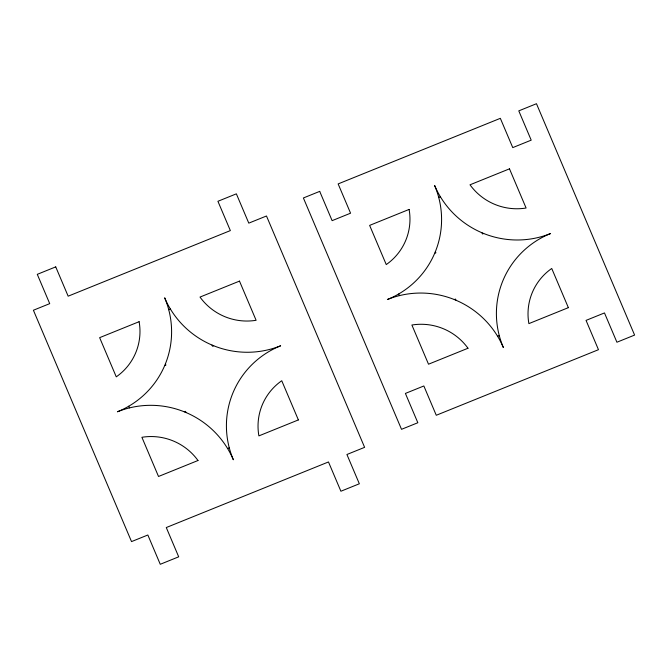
<?xml version="1.0" encoding="UTF-8"?>
<svg xmlns="http://www.w3.org/2000/svg" width="668" height="668" viewBox="0 0 668 668"><rect width="100%" height="100%" fill="white"/><g stroke="black" fill="none" stroke-linecap="round" stroke-linejoin="round"><path stroke-width="1" d="M438.717 197.452L440.396 196.776M168.728 309.718L170.398 309.042M434.701 253.289L435.878 252.813L435.377 251.644M483.665 233.483L482.488 233.959L481.995 232.798M164.704 365.555L165.881 365.079L165.388 363.91M213.677 345.757L212.499 346.233L212.006 345.064M454.324 299.556L455.501 299.08L455.993 300.249M184.335 411.83L185.512 411.354L186.005 412.523M497.602 336.271L499.272 335.595M227.604 448.537L229.283 447.861M398.721 293.97L399.422 295.632M128.732 406.236L129.433 407.897M55.728 266.883L37.283 274.339L49.716 303.639L33.4 310.236L131.529 541.598L147.845 535.001L160.262 564.285L178.698 556.82L166.282 527.545L328.481 461.955L340.897 491.239L359.342 483.782L346.917 454.499L364.611 447.343L266.482 215.989L248.788 223.137L236.363 193.837L217.918 201.293L230.351 230.594L68.153 296.183L55.728 266.883M319.705 191.374L303.389 197.97L401.518 429.324L417.834 422.735L405.401 393.427L423.846 385.97L436.271 415.271L598.47 349.69L586.045 320.389L604.482 312.933L616.915 342.233L634.6 335.077L536.471 103.715L518.785 110.871L531.202 140.155L512.757 147.611L500.34 118.328L338.142 183.917L350.566 213.192L332.121 220.657L319.705 191.374M409.108 209.426L369.629 225.392L386.254 264.578A57.03 56.079 21.8 0 0 409.108 209.426M509.484 168.837L470.005 184.802A57.03 56.079 21.8 0 0 526.1 208.024L509.484 168.837M139.119 321.692L99.641 337.657L116.265 376.844A57.03 56.079 21.8 0 0 139.119 321.692M239.486 281.111L200.008 297.068A57.03 56.079 21.8 0 0 256.111 320.298L239.486 281.111M467.992 348.245L428.514 364.202L411.889 325.015A57.03 56.079 21.8 0 1 467.992 348.245M568.359 307.656L528.881 323.621A57.03 56.079 21.8 0 1 551.735 268.469L568.359 307.656M197.995 460.511L158.516 476.476L141.9 437.29A57.03 56.079 21.8 0 1 197.995 460.511M298.371 419.921L258.892 435.887A57.03 56.079 21.8 0 1 281.746 380.735L298.371 419.921M387.415 299.506A88.719 87.232 21.8 0 0 434.651 185.545A88.719 87.232 21.8 0 0 550.574 233.533A88.719 87.232 21.8 0 0 503.338 347.502A88.719 87.232 21.8 0 0 387.415 299.506M280.585 345.807A88.719 87.232 21.8 0 0 233.349 459.768A88.719 87.232 21.8 0 0 117.426 411.78A88.719 87.232 21.8 0 0 164.662 297.811A88.719 87.232 21.8 0 0 280.585 345.807"/></g></svg>
